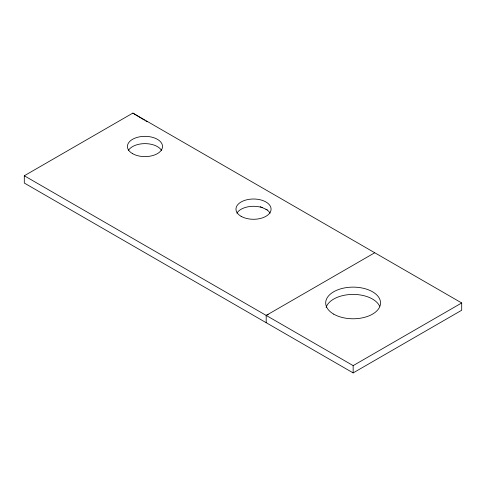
<?xml version="1.0" encoding="UTF-8"?>
<svg xmlns="http://www.w3.org/2000/svg" width="486" height="486" viewBox="0 0 486 486"><rect width="100%" height="100%" fill="white"/><g stroke="black" fill="none" stroke-linecap="round" stroke-linejoin="round"><path stroke-width="0.73" d="M353.152 372.908L353.158 365.624L461.7 302.96L461.7 310.238L353.152 372.908L24.3 183.046L24.3 175.768L132.854 113.092L461.7 302.96M266.194 322.698L266.194 315.42L374.706 252.775M266.194 315.42L268.217 314.387M260.253 206.678L267.3 209.903M24.3 175.768L353.158 365.624M132.854 113.092L144.524 120.188M145.818 120.971L147.118 121.761M128.347 150.502A17.551 10.133 0 0 1 144.968 143.625A17.551 10.133 0 0 1 161.589 150.502M236.901 213.172A17.551 10.133 0 0 1 262.294 207.65M265.933 209.259A17.551 10.133 0 0 1 270.143 213.172M326.1 307.486A27.423 15.825 0 0 1 351.907 294.431A27.423 15.825 0 0 1 379.596 306.144M241.111 216.313A17.551 10.133 0 0 0 270.477 211.775A17.551 10.133 0 0 0 248.978 199.357A17.551 10.133 0 0 0 241.111 216.313M132.556 153.643A17.551 10.133 0 0 0 161.923 149.099A17.551 10.133 0 0 0 140.424 136.688A17.551 10.133 0 0 0 132.556 153.643M333.73 314.15A27.423 15.825 0 0 0 379.602 307.055A27.423 15.825 0 0 0 346.002 287.669A27.423 15.825 0 0 0 333.73 314.15"/></g></svg>
